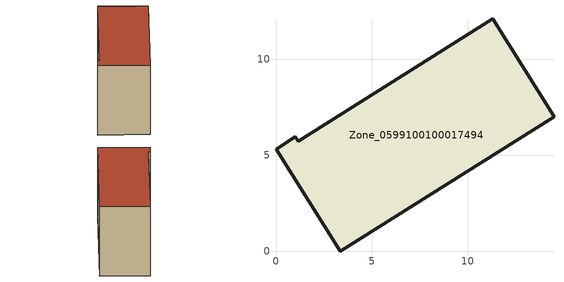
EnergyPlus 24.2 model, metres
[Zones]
Zone_0599100100017494
 floor ground (C_G): 3.34,0 0,5.32 1.01,5.95 1.16,5.72 11.29,12.11 14.48,7 z0
 wall outside (C_F): 3.34,0 14.48,7 11.29,12.11 1.16,5.72 1.01,5.95 0,5.32 3.34,0 z0:9.81
 roof outside (C_R): 0,5.32 3.34,0 14.48,7 11.29,12.11 1.16,5.72 1.01,5.95 z9.81
[BUILDING]
Pand.0599100100017494: North Axis=0; Terrain=City; Loads Convergence Tolerance Value=0.04; Temperature Convergence Tolerance Value=0.4; Solar Distribution=FullExterior; Maximum Number of Warmup Days=25; Minimum Number of Warmup Days=1
[Site:Location]
Rotterdam.The.Hague.AP_ZH_NLD Design_Conditions: Latitude=51.96; Longitude=4.45; Time Zone=1; Elevation=-4.5
[SITE:GROUNDTEMPERATURE:BUILDINGSURFACE]
18, 18, 18, 18, 18, 18, 18, 18, 18, 18, 18, 18
[MATERIAL] Thermal Absorptance=0.9; Solar Absorptance=0.7; Visible Absorptance=0.7
Name | Roughness | Thickness | Conductivity | Density | Specific Heat
G.TI.2015-2018 | MediumSmooth | 0.15 | 0.0428571 | 540 | 1210
F.TI.2015-2018 | Rough | 0.3 | 0.0666667 | 1920 | 840
R.TI.2015-2018 | MediumRough | 0.2 | 0.0333333 | 1500 | 1000
[CONSTRUCTION]
C_G: G.TI.2015-2018
C_F: F.TI.2015-2018
C_R: R.TI.2015-2018
[ZONE]
Zone_0599100100017494: Type=1; Multiplier=1; Ceiling Height=Autocalculate; Volume=Autocalculate; Floor Area=autocalculate; Part of Total Floor Area=Yes
[ZONEINFILTRATION:DESIGNFLOWRATE]
Infil_Zone_0599100100017494: Zone or ZoneList or Space or SpaceList=Zone_0599100100017494; Schedule=AlwaysOn; Design Flow Rate Calculation Method=Flow/Area; Flow Rate per Floor Area=0.0015; Constant Term Coefficient=1; Temperature Term Coefficient=0; Velocity Term Coefficient=0; Velocity Squared Term Coefficient=0
[HVACTEMPLATE:ZONE:IDEALLOADSAIRSYSTEM]
Zone_0599100100017494: Maximum Heating Supply Air Temperature=50; Minimum Cooling Supply Air Temperature=13; Maximum Heating Supply Air Humidity Ratio=0.0156; Minimum Cooling Supply Air Humidity Ratio=0.0077; Heating Limit=NoLimit; Cooling Limit=NoLimit; Dehumidification Control Type=ConstantSensibleHeatRatio; Cooling Sensible Heat Ratio=0.7; Dehumidification Setpoint=60; Humidification Control Type=None; Humidification Setpoint=30; Outdoor Air Method=None; Outdoor Air Flow Rate per Person=0.00944; Outdoor Air Flow Rate per Zone Floor Area=0; Outdoor Air Flow Rate per Zone=0; Demand Controlled Ventilation Type=None; Outdoor Air Economizer Type=NoEconomizer; Heat Recovery Type=None; Sensible Heat Recovery Effectiveness=0.7; Latent Heat Recovery Effectiveness=0.65
[ZONECONTROL:THERMOSTAT]
ThermostatControl_Zone_0599100100017494: Zone or ZoneList=Zone_0599100100017494; Control Type Schedule=DualSetpointControlType; Control 1=Thermostat_Zone_0599100100017494; Temperature Difference Between Cutout And Setpoint=0
[THERMOSTATSETPOINT:DUALSETPOINT]
Thermostat_Zone_0599100100017494: Heating Setpoint Temperature Schedule=HeatingSetpoint_Zone_0599100100017494; Cooling Setpoint Temperature Schedule=CoolingSetpoint_Zone_0599100100017494
[SCHEDULE:COMPACT]
HeatingSetpoint_Zone_0599100100017494: Through: 12/31, For: AllDays, Until: 24:00, 21
CoolingSetpoint_Zone_0599100100017494: Through: 12/31, For: AllDays, Until: 24:00, 24
DualSetpointControlType: Through: 12/31, For: AllDays, Until: 24:00, 4
AlwaysOn: Through: 12/31, For: AllDays, Until: 24:00, 1
